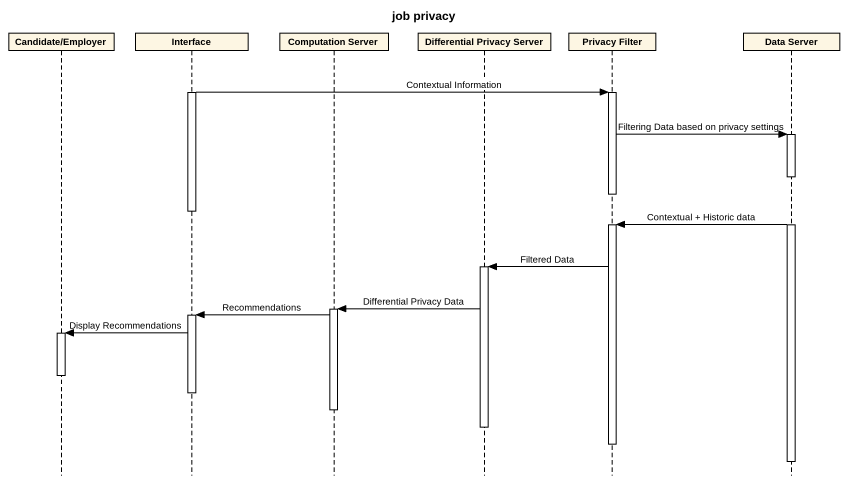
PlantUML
@startuml
title job privacy
hide footbox
participant "Candidate/Employer" as Candidate_Employer
participant "Interface" as Interface_
participant "Computation Server" as Computation_Server
participant "Differential Privacy Server" as Differential_Privacy_Server
participant "Privacy Filter" as Privacy_Filter
participant "Data Server" as Data_Server

activate Interface_
Interface_ -> Privacy_Filter : Contextual Information
activate Privacy_Filter
Privacy_Filter -> Data_Server : Filtering Data based on privacy settings
activate Data_Server
deactivate Privacy_Filter
deactivate Interface_
Data_Server -> Privacy_Filter : Contextual + Historic data
activate Privacy_Filter
Privacy_Filter -> Differential_Privacy_Server : Filtered Data
activate Differential_Privacy_Server
Differential_Privacy_Server -> Computation_Server : Differential Privacy Data
activate Computation_Server
Computation_Server -> Interface_ : Recommendations
activate Interface_
Interface_ -> Candidate_Employer : Display Recommendations
activate Candidate_Employer
deactivate Candidate_Employer
deactivate Interface_
deactivate Computation_Server
deactivate Differential_Privacy_Server
deactivate Privacy_Filter
deactivate Data_Server
@enduml
